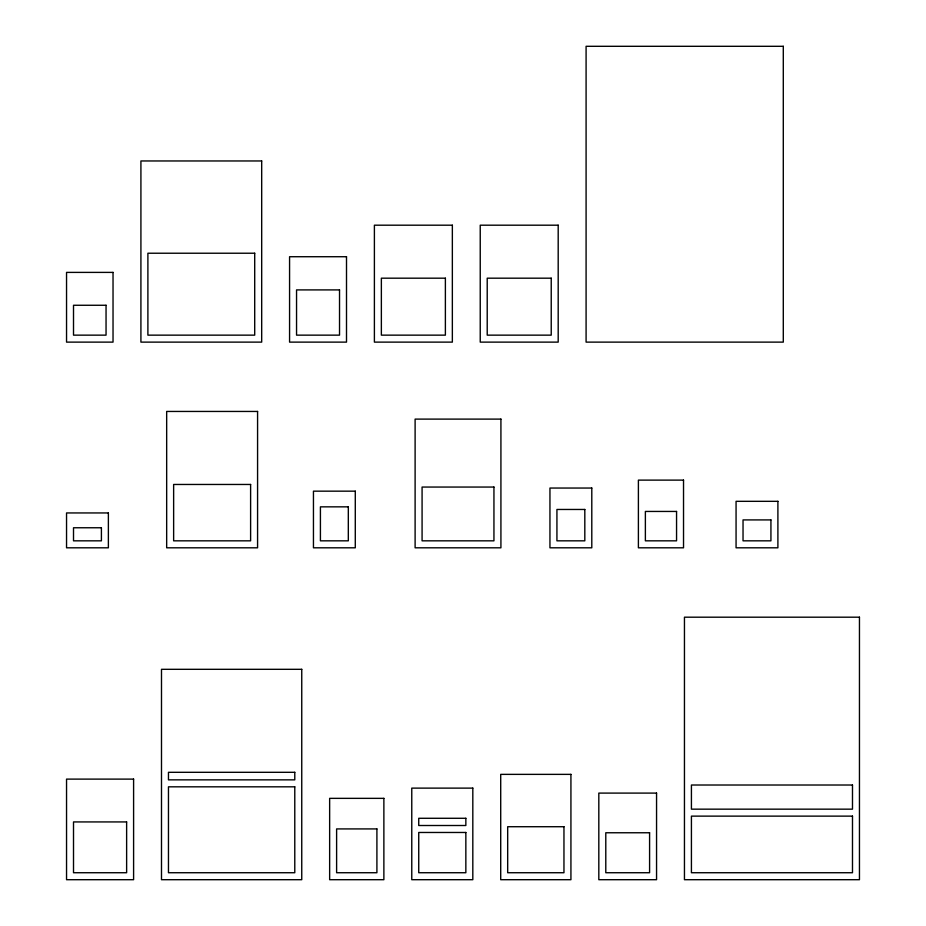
<?xml version="1.0" encoding="UTF-8"?>
<svg xmlns="http://www.w3.org/2000/svg" width="926" height="926" viewBox="0 0 926 926"><rect width="100%" height="100%" fill="white"/><g stroke="black" fill="none" stroke-linecap="round" stroke-linejoin="round"><path stroke-width="1.39" d="M783.292 46.3L586.089 46.3L586.089 342.122L783.292 342.122L783.292 46.3M261.688 160.962L140.914 160.962L140.914 342.122L261.688 342.122L261.688 160.962M452.351 225.192L374.393 225.192L374.393 342.122L452.351 342.122L452.351 225.192M558.193 225.192L480.235 225.192L480.235 342.122L558.193 342.122L558.193 225.192M254.708 253.226L147.894 253.226L147.894 335.143L254.708 335.143L254.708 253.226M346.509 256.722L289.572 256.722L289.572 342.122L346.509 342.122L346.509 256.722M113.03 272.394L66.545 272.394L66.545 342.122L113.03 342.122L113.03 272.394M445.383 278.182L381.362 278.182L381.362 335.143L445.383 335.143L445.383 278.182M551.225 278.182L487.215 278.182L487.215 335.143L551.225 335.143L551.225 278.182M339.529 289.907L296.551 289.907L296.551 335.143L339.529 335.143L339.529 289.907M106.05 305.267L73.513 305.267L73.513 335.143L106.05 335.143L106.05 305.267M257.578 411.445L166.668 411.445L166.668 547.81L257.578 547.81L257.578 411.445M500.92 419.108L415.114 419.108L415.114 547.81L500.92 547.81L500.92 419.108M683.527 480.119L638.396 480.119L638.396 547.81L683.527 547.81L683.527 480.119M250.61 484.46L173.637 484.46L173.637 540.83L250.61 540.83L250.61 484.46M493.94 487.053L422.082 487.053L422.082 540.83L493.94 540.83L493.94 487.053M591.795 488.048L549.951 488.048L549.951 547.81L591.795 547.81L591.795 488.048M355.283 491.162L313.451 491.162L313.451 547.81L355.283 547.81L355.283 491.162M777.898 501.325L736.066 501.325L736.066 547.81L777.898 547.81L777.898 501.325M348.315 506.846L320.419 506.846L320.419 540.83L348.315 540.83L348.315 506.846M584.815 509.462L556.931 509.462L556.931 540.83L584.815 540.83L584.815 509.462M676.559 511.441L645.376 511.441L645.376 540.83L676.559 540.83L676.559 511.441M108.377 512.946L66.545 512.946L66.545 547.81L108.377 547.81L108.377 512.946M770.93 519.914L743.034 519.914L743.034 540.83L770.93 540.83L770.93 519.914M101.409 527.762L73.513 527.762L73.513 540.83L101.409 540.83L101.409 527.762M859.455 617.191L684.453 617.191L684.453 879.7L859.455 879.7L859.455 617.191M301.749 669.313L161.494 669.313L161.494 879.7L301.749 879.7L301.749 669.313M294.781 772.307L168.463 772.307L168.463 779.854L294.781 779.854L294.781 772.307M570.925 774.367L500.711 774.367L500.711 879.7L570.925 879.7L570.925 774.367M133.599 779.113L66.545 779.113L66.545 879.7L133.599 879.7L133.599 779.113M852.487 785.017L691.421 785.017L691.421 809.162L852.487 809.162L852.487 785.017M294.781 786.822L168.463 786.822L168.463 872.732L294.781 872.732L294.781 786.822M472.816 788.119L411.769 788.119L411.769 879.7L472.816 879.7L472.816 788.119M656.557 793.096L598.821 793.096L598.821 879.7L656.557 879.7L656.557 793.096M383.873 798.351L329.644 798.351L329.644 879.7L383.873 879.7L383.873 798.351M852.487 816.13L691.421 816.13L691.421 872.732L852.487 872.732L852.487 816.13M465.847 818.283L418.737 818.283L418.737 825.506L465.847 825.506L465.847 818.283M126.63 821.929L73.513 821.929L73.513 872.732L126.63 872.732L126.63 821.929M563.957 826.721L507.68 826.721L507.68 872.732L563.957 872.732L563.957 826.721M376.905 828.92L336.613 828.92L336.613 872.732L376.905 872.732L376.905 828.92M465.847 832.474L418.737 832.474L418.737 872.732L465.847 872.732L465.847 832.474M649.589 832.763L605.789 832.763L605.789 872.732L649.589 872.732L649.589 832.763"/></g></svg>
